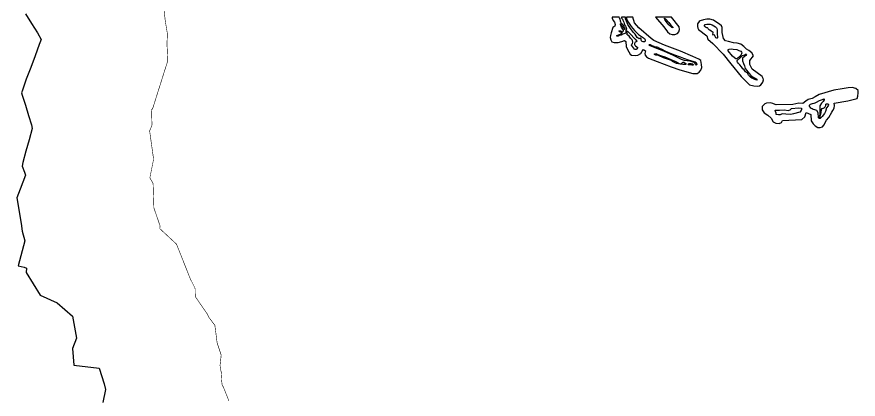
# Model space of a CAD drawing. Header units: metres. Extents: x 255476 to 378809, y 1739479 to 2227865.
# Drawn here: x 319331 to 326585, y 1849338 to 1852635 of the extents above; entities that cross this region are included whole.
import ezdxf

# ---------------------------------------------------------------- set-up
doc = ezdxf.new("R2010")
doc.units = ezdxf.units.M
doc.header["$MEASUREMENT"] = 0
for name, color, linetype in [('COASTLINE', 5, 'Continuous'), ('DISTRICT BOUNDRY', 86, 'Continuous'), ('MANGROOVE BUFFER ZONE', 120, 'Continuous')]:
    doc.layers.add(name, color=color, linetype=linetype)

msp = doc.modelspace()

# ---------------------------------------------------------------- linework, layer by layer
at = {"layer": 'COASTLINE', "color": 1, "flags": 128}
msp.add_lwpolyline([(320601.6, 1852684.1, 5, 5, 0), (320610.8, 1852601.1, 5, 5, 0), (320629.5, 1852487.8, 5, 5, 0), (320625.7, 1852404.1, 5, 5, 0), (320632.5, 1852255.7, 5, 5, 0), (320501.9, 1851842.5, 5, 5, 0), (320492.4, 1851833, 5, 5, 0), (320496.6, 1851701.4, 5, 5, 0), (320476.2, 1851651.1, 5, 5, 0), (320510.3, 1851407, 5, 5, 0), (320478.1, 1851246.1, 5, 5, 0), (320505.9, 1851199.7, 5, 5, 0), (320512.7, 1850988.3, 5, 5, 0), (320565.3, 1850834.7, 5, 5, 0), (320564.2, 1850808.4, 5, 5, 0), (320708, 1850674.7, 5, 5, 0), (320826.2, 1850377.3, 5, 5, 0), (320868.3, 1850293.5, 5, 5, 0), (320869.6, 1850223, 5, 5, 0), (320976.6, 1850067.4, 5, 5, 0), (320982.7, 1850049.1, 5, 5, 0), (321038.7, 1849974.6, 5, 5, 0), (321058.3, 1849822.5, 5, 5, 0), (321093.1, 1849718.2, 5, 5, 0), (321083.3, 1849629.4, 5, 5, 0), (321088.3, 1849590.8, 5, 5, 0), (321099, 1849556.4, 5, 5, 0), (321095.4, 1849509.8, 5, 5, 0), (321102.8, 1849452, 5, 5, 0), (321109.1, 1849449.9, 5, 5, 0), (321159.8, 1849323.2, 5, 5, 0)], format="xyseb", dxfattribs=at)
at = {"layer": 'DISTRICT BOUNDRY'}
msp.add_polyline3d([(319406.8, 1852662, 0), (319456.7, 1852577.3, 0), (319508.6, 1852495.8, 0), (319541, 1852440.6, 0), (319523.1, 1852396.7, 0), (319488.1, 1852299.5, 0), (319451.6, 1852199.1, 0), (319412.8, 1852098, 0), (319379.4, 1852002.7, 0), (319372.2, 1851978.8, 0), (319377.9, 1851960.1, 0), (319405.2, 1851873, 0), (319432.6, 1851785.4, 0), (319457.8, 1851704.3, 0), (319464.3, 1851671.1, 0), (319437.3, 1851573.3, 0), (319409.8, 1851475.6, 0), (319382.3, 1851378.5, 0), (319376.9, 1851347.3, 0), (319397.3, 1851294.5, 0), (319404.9, 1851268.8, 0), (319360.1, 1851149.7, 0), (319331.2, 1851072.8, 0), (319369.5, 1850852.8, 0), (319378.5, 1850788.1, 0), (319399.7, 1850702.3, 0), (319342, 1850486.6, 0), (319393.7, 1850476.4, 0), (319415.3, 1850467.6, 0), (319410.4, 1850431.6, 0), (319533.3, 1850236.3, 0), (319678, 1850169.4, 0), (319809.9, 1850052.9, 0), (319846, 1849864.3, 0), (319810.3, 1849774.3, 0), (319821.5, 1849632, 0), (320039.8, 1849606.4, 0), (320082.9, 1849471.1, 0), (320096.9, 1849422.8, 0), (320072.2, 1849310.3, 0)], dxfattribs=at)
at = {"layer": 'MANGROOVE BUFFER ZONE', "flags": 128}
for points in [[(324915, 1852391), (324824, 1852431.2), (324799, 1852447.2), (324693.5, 1852540.5), (324656.4, 1852582.8), (324641.6, 1852632.5), (324586.4, 1852632.8), (324586.4, 1852629), (324587.1, 1852625.1), (324587.1, 1852619.2), (324591.4, 1852611), (324594.3, 1852605.4), (324604.8, 1852586.1), (324628.7, 1852551.5), (324657.5, 1852516), (324689.8, 1852481.9), (324726.8, 1852460.1), (324741.4, 1852447.6), (324748.7, 1852437.9), (324749.8, 1852429.2), (324747.5, 1852424.3), (324744.1, 1852420.2), (324730.5, 1852418.8), (324722.3, 1852423.2), (324716.8, 1852427.5), (324713.2, 1852437.5), (324713.4, 1852446.5), (324711.4, 1852450.2), (324708.2, 1852451.5), (324703.2, 1852449.3), (324698.6, 1852447.2), (324696.6, 1852446.5), (324678.4, 1852457), (324661.1, 1852484.5), (324647.3, 1852500.2), (324623, 1852534.4), (324599.6, 1852569), (324586.7, 1852596.2), (324580.3, 1852619), (324579.9, 1852632.8), (324544, 1852633), (324543.3, 1852625.9), (324546.8, 1852621.2), (324551.9, 1852614), (324555.1, 1852604.8), (324563.6, 1852588.9), (324566.6, 1852577.5), (324571.5, 1852566), (324578.7, 1852554), (324583.5, 1852541.5), (324587, 1852531.9), (324584.6, 1852521.5), (324582.9, 1852513.8), (324583.1, 1852496.7), (324581, 1852494.1), (324573, 1852491.5), (324556.3, 1852484.6), (324540.4, 1852478), (324529.4, 1852476.1), (324520.1, 1852470.4), (324516.7, 1852469.1), (324509.4, 1852468.1), (324508.3, 1852467.1), (324504.6, 1852466.8), (324503.2, 1852467.3), (324502.8, 1852468.5), (324505, 1852472.5), (324519.4, 1852478.5), (324536.5, 1852486.6), (324542.5, 1852490.3), (324545.2, 1852492.3), (324546.3, 1852493.3), (324546.2, 1852494.4), (324544.2, 1852496.8), (324534.9, 1852504.7), (324531, 1852506.3), (324527.1, 1852506.8), (324524, 1852507.4), (324521.6, 1852510.8), (324523.3, 1852513), (324527, 1852514.8), (324534.9, 1852514.1), (324541.6, 1852511.4), (324545, 1852509.4), (324549.8, 1852505.2), (324554.6, 1852505.8), (324557.2, 1852508), (324560.6, 1852514.3), (324561.9, 1852517.7), (324562.6, 1852519.8), (324557.2, 1852528.5), (324545.3, 1852546), (324541.5, 1852553.1), (324535.7, 1852565.1), (324534.4, 1852569.6), (324535.3, 1852572.3), (324536.5, 1852573.3), (324538.5, 1852573.7), (324540.8, 1852572.6), (324542.7, 1852569.6), (324543.7, 1852566.3), (324547.7, 1852558), (324551.4, 1852554.6), (324553.9, 1852552.2), (324556.9, 1852548.2), (324559.8, 1852542.3), (324563.2, 1852536.9), (324567.5, 1852531.2), (324569.2, 1852529.7), (324572.6, 1852529.7), (324575.1, 1852531.7), (324576.5, 1852532.8), (324570.3, 1852543.2), (324558, 1852565.9), (324551.7, 1852570.8), (324547.5, 1852573.1), (324543.1, 1852573.9), (324536.9, 1852596.7), (324532.3, 1852617.4), (324527.6, 1852626.8), (324524.3, 1852630.7), (324522.5, 1852633), (324462.9, 1852633.3), (324464.9, 1852623.4), (324473.7, 1852601.9), (324483.7, 1852588.5), (324490.7, 1852568.7), (324487.1, 1852554.3), (324468.8, 1852541.8), (324455.5, 1852497.9), (324448.5, 1852472.5), (324445.9, 1852456.7), (324451.8, 1852436.2), (324462.4, 1852419.6), (324481.6, 1852413.7), (324514.5, 1852413), (324546.1, 1852420.7), (324571.7, 1852429.7), (324580.5, 1852422.5), (324584.2, 1852380.2), (324596.4, 1852353.6), (324606.7, 1852332.8), (324618.5, 1852313.3), (324630.6, 1852303.9), (324662.7, 1852300.4), (324684.7, 1852305.4), (324710.1, 1852318.9), (324723.8, 1852338.6), (324734.1, 1852354.1), (324750.6, 1852342), (324744.6, 1852318.7), (324748.8, 1852304.6), (324758.9, 1852290.9), (324778.3, 1852278.6), (324852.9, 1852249.1), (324973.8, 1852203), (325047.4, 1852176.6), (325159, 1852145.7), (325196.9, 1852144.8), (325215, 1852159.1), (325227.4, 1852173.7), (325236.2, 1852199.2), (325233, 1852224.7), (325228.3, 1852259.1), (325210.5, 1852269), (325184.4, 1852280.8), (325158.2, 1852293.8), (325051.8, 1852337.8)], [(325042.8, 1852548.5), (324975.9, 1852630.9), (324838, 1852631.6), (324909.7, 1852548.9), (324942.3, 1852505.6), (324961.7, 1852488.6), (324980, 1852483.7), (325005, 1852482.8), (325027, 1852490.6), (325040.1, 1852504.6), (325044.8, 1852525)], [(324953.1, 1852566.2), (324930, 1852594.1), (324916.8, 1852611.1), (324915.2, 1852617.3), (324915.2, 1852621.9), (324924.1, 1852616.8), (324951.3, 1852586.6), (324969.5, 1852563.2), (324985.9, 1852544.4), (324985.6, 1852540.7), (324977, 1852543)], [(325411.8, 1852499.3), (325412.7, 1852542.7), (325405.8, 1852557.9), (325389.4, 1852572.9), (325366.6, 1852586.3), (325338.3, 1852604.7), (325306.5, 1852613.9), (325279.1, 1852614), (325252.5, 1852610), (325223.1, 1852601.6), (325212.8, 1852593.5), (325200.1, 1852575.6), (325198.3, 1852551.5), (325202.1, 1852535.8), (325207.7, 1852526), (325280.5, 1852470.8), (325288.2, 1852441.9), (325330.6, 1852406.1), (325421.7, 1852314.3), (325487.8, 1852230.2), (325575.4, 1852119), (325648.4, 1852049.5), (325686.3, 1852040.3), (325718.1, 1852037.8), (325733.7, 1852040.3), (325746.1, 1852049.2), (325757.7, 1852063.5), (325763.9, 1852072.7), (325768.6, 1852091.2), (325767.1, 1852102.7), (325756.4, 1852121), (325671.8, 1852184.5), (325649.9, 1852224), (325651.1, 1852257.8), (325682.7, 1852298.3), (325669.1, 1852325.5), (325641, 1852343.6), (325622.3, 1852356.2), (325599.8, 1852379.6), (325572.5, 1852398.5), (325540.8, 1852406.9), (325511, 1852411.1), (325466.1, 1852422.8), (325441.3, 1852427.3), (325423, 1852446.6)], [(325338.5, 1852477.5), (325332.3, 1852486.7), (325333.4, 1852497.6), (325333.4, 1852503.3), (325326.7, 1852505.9), (325318.4, 1852510.3), (325307.2, 1852520.4), (325300.9, 1852523.9), (325290.8, 1852532.6), (325288.4, 1852535.9), (325285, 1852538.6), (325279.7, 1852540.8), (325269.1, 1852546), (325267.5, 1852547.7), (325262.2, 1852551.3), (325260.1, 1852553.8), (325260.3, 1852561.2), (325266.7, 1852568.4), (325279.4, 1852570.4), (325295.6, 1852570.7), (325309.5, 1852570.7), (325326.8, 1852566.1), (325356, 1852549.9), (325363.2, 1852541.4), (325367.4, 1852535.1), (325369, 1852522.7), (325370.2, 1852480), (325371.7, 1852467.8), (325372, 1852453), (325370.2, 1852451.1), (325365.7, 1852449.8), (325356.7, 1852454.1), (325350.1, 1852471.4), (325348.9, 1852474.9), (325342.4, 1852478.8)], [(324684, 1852370.5), (324674.4, 1852355.9), (324670.5, 1852353.2), (324662.7, 1852353.9), (324656.4, 1852357.4), (324630.6, 1852389.5), (324632.4, 1852398.7), (324639.6, 1852404.7), (324643.4, 1852416.8), (324640.5, 1852429.7), (324635, 1852436.6), (324622.8, 1852450.7), (324609.2, 1852467.3), (324598.6, 1852477), (324590.2, 1852486.7), (324593.7, 1852491.6), (324595.8, 1852492.9), (324592.3, 1852495.3), (324591.5, 1852505.4), (324591.5, 1852510), (324593.1, 1852511.4), (324594.8, 1852512.4), (324598.4, 1852509.6), (324607.5, 1852499.8), (324627.3, 1852480.4), (324651, 1852452.6), (324661.5, 1852442.5), (324677.4, 1852425.7), (324678.6, 1852423.6), (324677.5, 1852421.1), (324671, 1852420.3), (324662.6, 1852417.1), (324656.9, 1852405.7), (324655.2, 1852396.2), (324658.2, 1852390.3), (324666.2, 1852384.2), (324676.6, 1852376.5)], [(324793, 1852385.4), (324786.6, 1852388.8), (324782.4, 1852391.8), (324783, 1852393.7), (324784.7, 1852395.1), (324792.2, 1852395.9), (324807.1, 1852388), (324823.9, 1852380.5), (324832.9, 1852376.8), (324848.3, 1852375.5), (324856.3, 1852373.4), (324867.6, 1852366.1), (324891.1, 1852354.6), (324919.4, 1852341.1), (324950.9, 1852328.7), (325001.1, 1852308.5), (325049.2, 1852290), (325079.6, 1852278.2), (325128.4, 1852262.3), (325178.5, 1852247.1), (325187.4, 1852241.1), (325193.3, 1852222.5), (325187, 1852217.6), (325182.8, 1852224.8), (325178.4, 1852233.4), (325170.6, 1852241.2), (325137, 1852251.4), (325111.3, 1852255.3), (325087.9, 1852257.4), (325062.2, 1852266.7), (325014.5, 1852289.8), (324993, 1852300.6), (324960.2, 1852316.9), (324914.3, 1852335.8), (324870.9, 1852351.8), (324835.3, 1852367), (324819, 1852374.3), (324799.5, 1852381.6)], [(325461.6, 1852351), (325465.1, 1852353.9), (325473.4, 1852355.6), (325495.2, 1852357.6), (325505.8, 1852355.6), (325537.4, 1852351.9), (325555.2, 1852345), (325572.7, 1852339), (325580.4, 1852329.5), (325581.6, 1852324.3), (325577.8, 1852314.6), (325573.5, 1852305.4), (325563.2, 1852291.1), (325546.3, 1852277.6), (325539.1, 1852272.5), (325529.9, 1852271.6), (325519.3, 1852280.5), (325502.4, 1852296.5), (325463.9, 1852342.1), (325462.8, 1852348.1)], [(324826.6, 1852311.6), (324834.3, 1852316.1), (324841.6, 1852318.2), (324856.9, 1852310.4), (324888.5, 1852297.7), (324919.3, 1852290.4), (324937.5, 1852281.5), (324968.5, 1852267.9), (325005.4, 1852253.1), (325019.2, 1852246.2), (325025.9, 1852242.5), (325032.5, 1852237.5), (325042.7, 1852232.6), (325050.2, 1852230.9), (325057.3, 1852229.5), (325062.2, 1852233), (325066.8, 1852237.1), (325070.8, 1852240.3), (325075.5, 1852242.7), (325082.6, 1852242.9), (325089, 1852239.1), (325096.2, 1852233.9), (325098.9, 1852231.9), (325100.5, 1852229.9), (325101.6, 1852227.1), (325099.3, 1852224.4), (325093.5, 1852222.6), (325074.4, 1852225.2), (325053.2, 1852226.5), (325018.1, 1852232.6), (324984.8, 1852250.5), (324974.4, 1852257.5), (324949.5, 1852266.3), (324907, 1852282.4), (324864.3, 1852300.1), (324841.1, 1852305.3)], [(325541.2, 1852259), (325566.4, 1852280.1), (325587.9, 1852301.4), (325606.6, 1852308.2), (325614.4, 1852311.9), (325618.6, 1852311.9), (325621.1, 1852309.2), (325616.3, 1852300.9), (325587, 1852277.1), (325588.1, 1852255.8), (325596.6, 1852232.4), (325604.9, 1852213.3), (325611.9, 1852189.2), (325623.8, 1852172.3), (325633.5, 1852159.2), (325645.7, 1852145.1), (325660.3, 1852128.2), (325671.5, 1852120.4), (325686.8, 1852110.8), (325701.5, 1852102.4), (325710.1, 1852096.9), (325714.3, 1852091.2), (325710.8, 1852090), (325692.8, 1852094.9), (325681.4, 1852101), (325667.7, 1852106), (325658.5, 1852112.9), (325638.7, 1852131), (325629.7, 1852148.1), (325613.8, 1852160.5), (325600.7, 1852177.2), (325590.5, 1852187.7), (325577.9, 1852204.7), (325565, 1852219.7), (325550.1, 1852234.5), (325543.9, 1852244.4), (325542.1, 1852251), (325542.6, 1852255.1)], [(325120.1, 1852222.4), (325123.2, 1852229.7), (325127.2, 1852231.2), (325145, 1852231.7), (325155.4, 1852229.4), (325163.1, 1852224.2), (325162.3, 1852219.3), (325160.8, 1852218.5), (325153.6, 1852218.2), (325144.1, 1852220.1), (325136.4, 1852220.6), (325126.7, 1852221.4), (325122.8, 1852221)], [(326380.2, 1851868.9), (326377.3, 1851891.8), (326495.4, 1851909.6), (326577.2, 1851929.5), (326581.5, 1851951.8), (326585, 1851979.9), (326584.8, 1851999.4), (326564.1, 1852017.7), (326533.6, 1852024.3), (326499, 1852021.6), (326445.6, 1852014.1), (326375.9, 1852003.5), (326248.6, 1851965.8), (326215, 1851945.2), (326187.3, 1851931), (326154.8, 1851921.6), (326134.7, 1851906.6), (326107.4, 1851888), (326072.1, 1851889.2), (326021, 1851879.6), (325879.3, 1851876.9), (325868.1, 1851880.3), (325849.1, 1851887.1), (325830.4, 1851894), (325795.8, 1851890.8), (325781, 1851884.9), (325758.2, 1851861.8), (325756.8, 1851831.6), (325774, 1851806.7), (325806, 1851785.9), (325835.8, 1851760.5), (325851.3, 1851729.2), (325874.6, 1851716.6), (325902.5, 1851715.7), (325923.6, 1851723.4), (325933.5, 1851740.5), (326097.8, 1851750.7), (326126, 1851773.4), (326136.8, 1851810.8), (326178.2, 1851793.1), (326180.3, 1851738.5), (326198.1, 1851710.9), (326214.2, 1851696), (326238.5, 1851679.8), (326255.9, 1851679.7), (326276, 1851685.6), (326289.6, 1851701.3), (326312.8, 1851743.3), (326330.8, 1851766.9), (326357.8, 1851811.6), (326365.7, 1851825.9), (326377.2, 1851846.3)], [(326165.9, 1851867.5), (326165.6, 1851874.3), (326173.8, 1851880.6), (326190, 1851886.6), (326205, 1851889.2), (326213.4, 1851892.8), (326226.4, 1851898.3), (326252.1, 1851913.8), (326270.1, 1851920), (326291.2, 1851926.8), (326292.1, 1851919.4), (326284.2, 1851905.3), (326268.9, 1851891.6), (326255.4, 1851868.4), (326255.4, 1851850.8), (326254.3, 1851839.4), (326253.8, 1851798.1), (326253.4, 1851790.8), (326248.7, 1851776.5), (326252.8, 1851767.7), (326255.6, 1851767), (326256.8, 1851773.1), (326259.2, 1851790.8), (326265.3, 1851811.3), (326269.1, 1851837), (326274, 1851844.5), (326282.4, 1851847.5), (326286.2, 1851847.6), (326291.8, 1851849.6), (326299.1, 1851857.7), (326305.5, 1851871.7), (326305.4, 1851881.7), (326312.8, 1851884.6), (326325.1, 1851883.3), (326329.8, 1851877), (326326.7, 1851868.8), (326311.7, 1851850.5), (326303.2, 1851819.1), (326294.9, 1851801.1), (326275.3, 1851774.2), (326258.2, 1851759.4), (326251.8, 1851758.9), (326247, 1851760.4), (326243.3, 1851763.2), (326241.7, 1851780.5), (326241.3, 1851791.8), (326240, 1851806.3), (326227.7, 1851827.7), (326210.4, 1851832.8), (326197.1, 1851835.9), (326189, 1851841.6), (326177.3, 1851848.4), (326171.8, 1851854.5), (326166.2, 1851860.4)], [(326096.7, 1851846.6), (326097.3, 1851836.5), (326092.3, 1851826.7), (326080.8, 1851813.4), (326028.8, 1851797.5), (326004.3, 1851792.1), (325961.6, 1851796.4), (325929.8, 1851798.4), (325912.8, 1851790.6), (325896.9, 1851790.6), (325879, 1851792.1), (325877, 1851803.3), (325871.8, 1851819.5), (325869.8, 1851824.4), (325868.6, 1851828.1), (325872.4, 1851830.4), (325885.7, 1851829.9), (325907.9, 1851829.6), (325951.2, 1851832.4), (325982.4, 1851828.4), (325997.9, 1851833.9), (326009.8, 1851844.3), (326071.6, 1851849.5)]]:
    msp.add_lwpolyline(points, close=True, dxfattribs=at)

doc.saveas('drawing.dxf')
